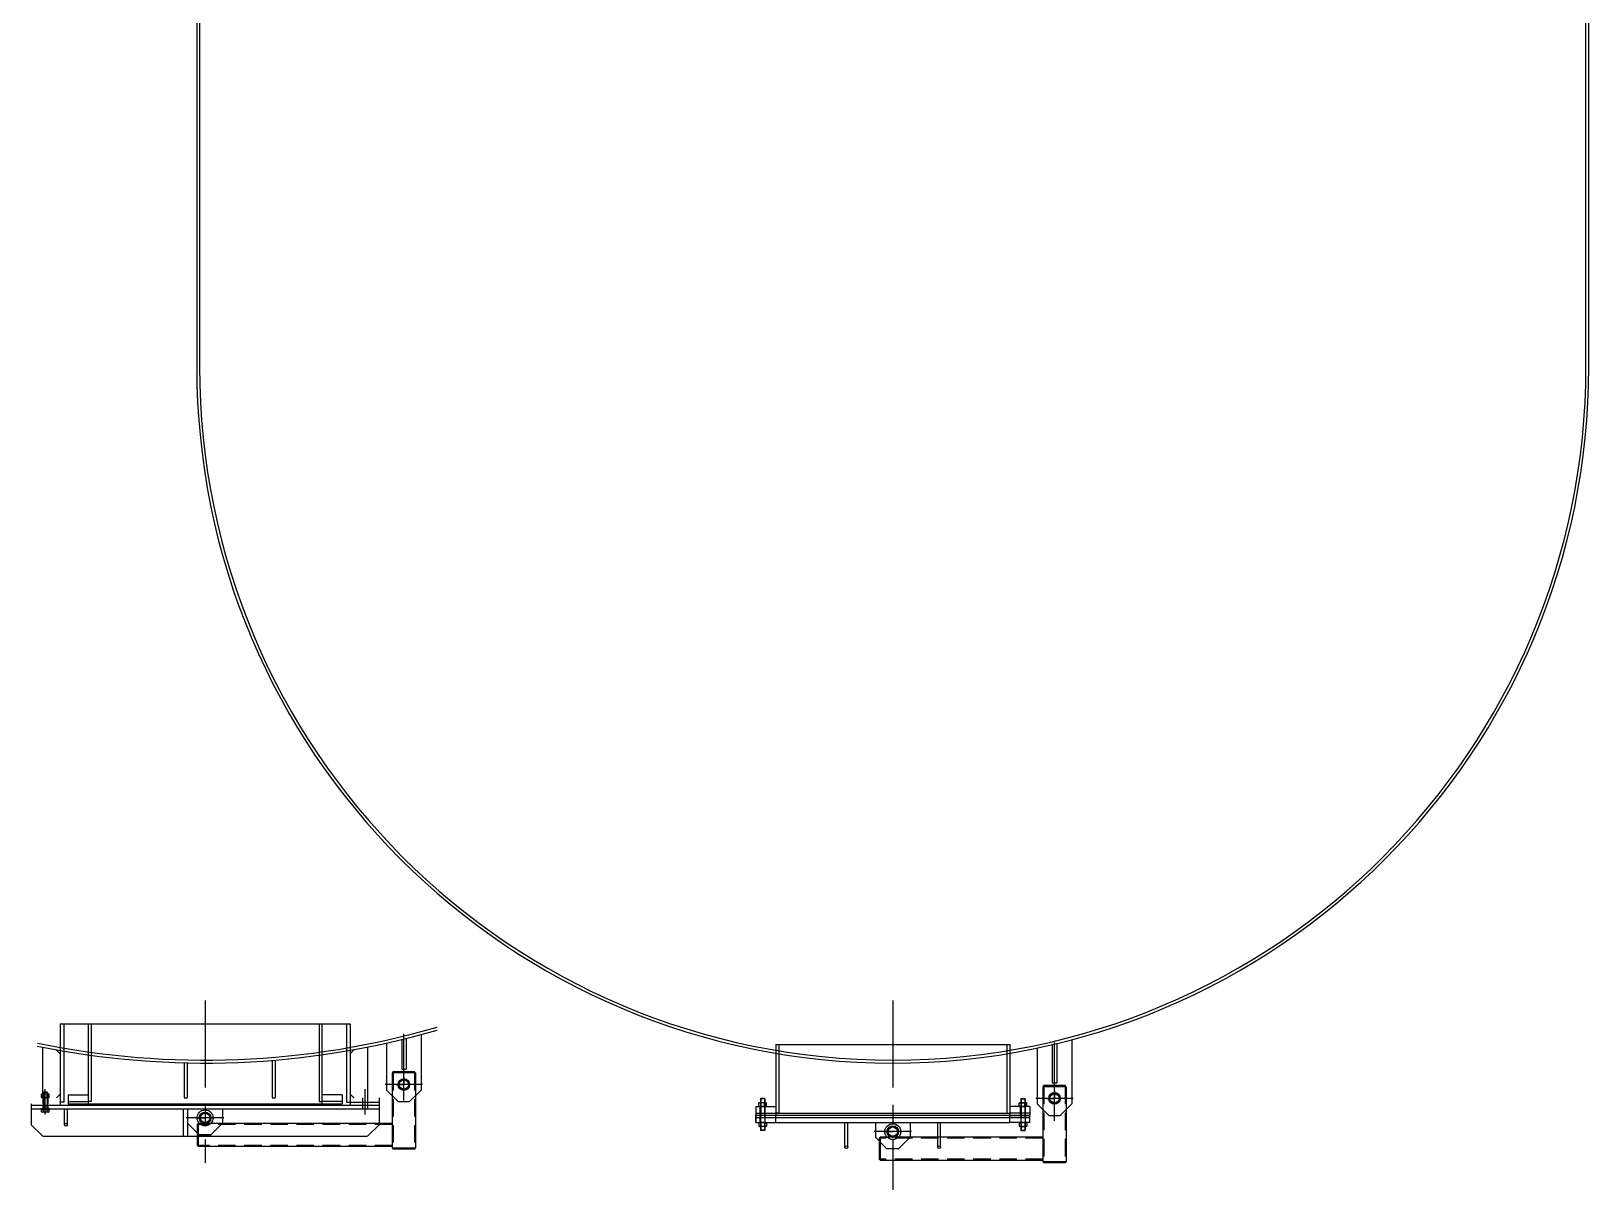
# Model space of a CAD drawing. Extents: x -1889 to 6398, y -470 to 1122.
# Drawn here: x -550.2 to -281.6, y 416.8 to 615.1 of the extents above; entities that cross this region are included whole.
import ezdxf

# ---------------------------------------------------------------- set-up
doc = ezdxf.new("R2010")
doc.units = 0
doc.header["$LTSCALE"] = 12
doc.header["$MEASUREMENT"] = 0
doc.linetypes.add('CENTER', pattern=[2, 1.25, -0.25, 0.25, -0.25])
doc.linetypes.add('HIDDEN', pattern=[0.375, 0.25, -0.125])
for name, color, linetype in [('11-2 PIPE', 7, 'CONTINUOUS'), ('3-4-10NC-HHBOLT', 32, 'CONTINUOUS'), ('3-4-10NC-HHNUT', 32, 'CONTINUOUS'), ('ARM', 3, 'CONTINUOUS'), ('CENTER', 6, 'CENTER'), ('COVER', 3, 'CONTINUOUS'), ('EXTERNALS', 3, 'CONTINUOUS'), ('FLG', 2, 'CONTINUOUS'), ('GASKET', 1, 'CONTINUOUS'), ('HANDLE', 2, 'CONTINUOUS'), ('muoto', 4, 'CONTINUOUS'), ('NECK', 242, 'CONTINUOUS'), ('PIVOT', 30, 'CONTINUOUS'), ('ROOF', 140, 'CONTINUOUS'), ('SHELL', 40, 'CONTINUOUS'), ('STIFFENER', 2, 'CONTINUOUS'), ('WASHER', 7, 'CONTINUOUS')]:
    doc.layers.add(name, color=color, linetype=linetype)

# ---------------------------------------------------------------- blocks, each defined once
blk = doc.blocks.new('A$Ccf04fb3b')
at = {"layer": 'COVER'}
for p, q in [((-22.88, 0), (-22.88, 1.25)), ((-22, 0), (-22, 1.25))]:
    blk.add_line(p, q, dxfattribs=at)
at = {"layer": 'FLG'}
for p, q in [((-23.62, 0), (-23.62, 1.25)), ((-23.62, 0.87), (-20.16, 0.87)), ((-23.62, 0), (-20.16, 0)), ((-20.16, 0), (-20.16, 1.25)), ((-20.16, 0), (20.16, 0)), ((20.16, 0), (20.16, 1.25)), ((23.62, 0.87), (20.16, 0.87)), ((23.62, 0), (20.16, 0)), ((23.62, 0), (23.62, 1.25))]:
    blk.add_line(p, q, dxfattribs=at)
at = {"layer": 'muoto'}
for p, q in [((-23.62, 1.25), (23.62, 1.25)), ((-23.62, 0.87), (23.62, 0.87))]:
    blk.add_line(p, q, dxfattribs=at)

msp = doc.modelspace()

# ---------------------------------------------------------------- linework, layer by layer
at = {"layer": '11-2 PIPE'}
for centre, radius in [((-485.93902, 433.59322), 0.95), ((-485.93902, 433.59322), 0.805), ((-373.76593, 431.22197), 0.95), ((-373.76593, 431.22197), 0.805), ((-520.21162, 427.85302), 0.95), ((-520.21162, 427.85302), 0.805), ((-401.6429, 425.48177), 0.95), ((-401.6429, 425.48177), 0.805)]:
    msp.add_circle(centre, radius, dxfattribs=at)
at = {"layer": '3-4-10NC-HHBOLT'}
for p, q in [((-548.07379, 432.30164), (-548.13334, 432.24209)), ((-547.38334, 432.24209), (-548.13334, 432.24209)), ((-548.13334, 432.24209), (-548.13334, 429.30164)), ((-547.44289, 432.30164), (-548.07379, 432.30164)), ((-547.44289, 432.30164), (-547.38334, 432.24209)), ((-547.38334, 432.24209), (-547.38334, 429.30164)), ((-424.39607, 431.18036), (-424.45562, 431.12081)), ((-423.70562, 431.12081), (-424.45562, 431.12081)), ((-424.45562, 431.12081), (-424.45562, 425.73997)), ((-423.76517, 431.18036), (-424.39607, 431.18036)), ((-423.76517, 431.18036), (-423.70562, 431.12081)), ((-423.70562, 431.12081), (-423.70562, 425.73997)), ((-379.52063, 431.18036), (-379.58018, 431.12081)), ((-379.58018, 431.12081), (-378.83018, 431.12081)), ((-379.58018, 431.12081), (-379.58018, 425.73997)), ((-379.52063, 431.18036), (-378.88973, 431.18036)), ((-378.88973, 431.18036), (-378.83018, 431.12081)), ((-378.83018, 431.12081), (-378.83018, 425.73997)), ((-546.97864, 429.42664), (-548.53804, 429.42664)), ((-548.53804, 429.42664), (-548.53804, 429.30164)), ((-548.53804, 429.30164), (-546.97864, 429.30164)), ((-547.10882, 429.30167), (-548.40786, 429.30167)), ((-548.40786, 428.86891), (-548.40786, 429.30167)), ((-548.32084, 428.81867), (-548.40786, 428.86891)), ((-547.19584, 428.81867), (-548.32084, 428.81867)), ((-547.38334, 429.67667), (-548.13334, 429.67667)), ((-548.0831, 428.86891), (-548.0831, 429.30167)), ((-547.43358, 428.86891), (-547.43358, 429.30167)), ((-547.19584, 428.81867), (-547.10882, 428.86891)), ((-547.10882, 428.86891), (-547.10882, 429.30167)), ((-546.97864, 429.30164), (-546.97864, 429.42664)), ((-423.70562, 425.73997), (-424.45562, 425.73997)), ((-424.39607, 425.68042), (-424.45562, 425.73997)), ((-423.76517, 425.68042), (-424.39607, 425.68042)), ((-423.76517, 425.68042), (-423.70562, 425.73997)), ((-379.58018, 425.73997), (-378.83018, 425.73997)), ((-379.52063, 425.68042), (-379.58018, 425.73997)), ((-379.52063, 425.68042), (-378.88973, 425.68042)), ((-378.88973, 425.68042), (-378.83018, 425.73997))]:
    msp.add_line(p, q, dxfattribs=at)
at = {"layer": '3-4-10NC-HHBOLT', "linetype": 'HIDDEN'}
for p, q in [((-548.07379, 432.24209), (-548.07379, 429.67667)), ((-547.44289, 432.24209), (-547.44289, 429.67667)), ((-424.39607, 431.12081), (-424.39607, 425.73997)), ((-423.76517, 431.12081), (-423.76517, 425.73997)), ((-379.52063, 431.12081), (-379.52063, 425.73997)), ((-378.88973, 431.12081), (-378.88973, 425.73997))]:
    msp.add_line(p, q, dxfattribs=at)
at = {"layer": '3-4-10NC-HHBOLT'}
for centre, radius, start, end in [((-548.24548, 429.1062), 0.28753, 235.6157525, 304.3842475), ((-547.75834, 429.89343), 1.07476, 252.4120462, 287.5879538), ((-547.2712, 429.1062), 0.28753, 235.6157525, 304.3842475)]:
    msp.add_arc(centre, radius, start, end, dxfattribs=at)
at = {"layer": '3-4-10NC-HHNUT'}
for p, q in [((-548.40786, 431.91643), (-548.32084, 431.96667)), ((-548.40786, 431.35191), (-548.40786, 431.91643)), ((-548.40786, 431.35191), (-548.32084, 431.30167)), ((-547.19584, 431.96667), (-548.32084, 431.96667)), ((-547.19584, 431.30167), (-548.32084, 431.30167)), ((-548.0831, 431.35191), (-548.0831, 431.91643)), ((-547.43358, 431.35191), (-547.43358, 431.91643)), ((-547.10882, 431.91643), (-547.19584, 431.96667)), ((-547.10882, 431.35191), (-547.19584, 431.30167)), ((-547.10882, 431.35191), (-547.10882, 431.91643)), ((-424.73014, 430.42015), (-424.64312, 430.47039)), ((-424.73014, 429.85563), (-424.73014, 430.42015)), ((-424.73014, 429.85563), (-424.64312, 429.80539)), ((-423.51812, 430.47039), (-424.64312, 430.47039)), ((-423.51812, 429.80539), (-424.64312, 429.80539)), ((-424.40538, 429.85563), (-424.40538, 430.42015)), ((-423.75586, 429.85563), (-423.75586, 430.42015)), ((-423.43111, 430.42015), (-423.51812, 430.47039)), ((-423.43111, 429.85563), (-423.51812, 429.80539)), ((-423.43111, 429.85563), (-423.43111, 430.42015)), ((-379.8547, 430.42015), (-379.76768, 430.47039)), ((-379.8547, 429.85563), (-379.8547, 430.42015)), ((-379.8547, 429.85563), (-379.76768, 429.80539)), ((-379.76768, 430.47039), (-378.64268, 430.47039)), ((-379.76768, 429.80539), (-378.64268, 429.80539)), ((-379.52994, 429.85563), (-379.52994, 430.42015)), ((-378.88042, 429.85563), (-378.88042, 430.42015)), ((-378.55566, 430.42015), (-378.64268, 430.47039)), ((-378.55566, 429.85563), (-378.64268, 429.80539)), ((-378.55566, 429.85563), (-378.55566, 430.42015)), ((-424.73014, 427.00515), (-424.64312, 427.05539)), ((-424.73014, 427.00515), (-424.73014, 426.44063)), ((-423.51812, 427.05539), (-424.64312, 427.05539)), ((-424.40538, 427.00515), (-424.40538, 426.44063)), ((-423.75586, 427.00515), (-423.75586, 426.44063)), ((-423.43111, 427.00515), (-423.51812, 427.05539)), ((-423.43111, 427.00515), (-423.43111, 426.44063)), ((-379.8547, 427.00515), (-379.76768, 427.05539)), ((-379.8547, 427.00515), (-379.8547, 426.44063)), ((-379.76768, 427.05539), (-378.64268, 427.05539)), ((-379.52994, 427.00515), (-379.52994, 426.44063)), ((-378.88042, 427.00515), (-378.88042, 426.44063)), ((-378.55566, 427.00515), (-378.64268, 427.05539)), ((-378.55566, 427.00515), (-378.55566, 426.44063)), ((-424.73014, 426.44063), (-424.64312, 426.39039)), ((-423.51812, 426.39039), (-424.64312, 426.39039)), ((-423.43111, 426.44063), (-423.51812, 426.39039)), ((-379.8547, 426.44063), (-379.76768, 426.39039)), ((-379.76768, 426.39039), (-378.64268, 426.39039)), ((-378.55566, 426.44063), (-378.64268, 426.39039))]:
    msp.add_line(p, q, dxfattribs=at)
for centre, radius, start, end in [((-548.24548, 431.67914), 0.28753, 55.6157525, 124.3842475), ((-548.24548, 431.5892), 0.28753, 235.6157525, 304.3842475), ((-547.75834, 430.89191), 1.07476, 72.4120462, 107.5879538), ((-547.75834, 432.37643), 1.07476, 252.4120462, 287.5879538), ((-547.2712, 431.67914), 0.28753, 55.6157525, 124.3842475), ((-547.2712, 431.5892), 0.28753, 235.6157525, 304.3842475), ((-424.56776, 430.18286), 0.28753, 55.6157525, 124.3842475), ((-424.56776, 430.09292), 0.28753, 235.6157525, 304.3842475), ((-424.08062, 429.39563), 1.07476, 72.4120462, 107.5879538), ((-424.08062, 430.88015), 1.07476, 252.4120462, 287.5879538), ((-423.59349, 430.18286), 0.28753, 55.6157525, 124.3842475), ((-423.59349, 430.09292), 0.28753, 235.6157525, 304.3842475), ((-379.69232, 430.18286), 0.28753, 55.6157525, 124.3842475), ((-379.69232, 430.09292), 0.28753, 235.6157525, 304.3842475), ((-379.20518, 429.39563), 1.07476, 72.4120462, 107.5879538), ((-379.20518, 430.88015), 1.07476, 252.4120462, 287.5879538), ((-378.71804, 430.18286), 0.28753, 55.6157525, 124.3842475), ((-378.71804, 430.09292), 0.28753, 235.6157525, 304.3842475), ((-424.56776, 426.76786), 0.28753, 55.6157525, 124.3842475), ((-424.08062, 425.98063), 1.07476, 72.4120462, 107.5879538), ((-423.59349, 426.76786), 0.28753, 55.6157525, 124.3842475), ((-379.69232, 426.76786), 0.28753, 55.6157525, 124.3842475), ((-379.20518, 425.98063), 1.07476, 72.4120462, 107.5879538), ((-378.71804, 426.76786), 0.28753, 55.6157525, 124.3842475), ((-424.56776, 426.67792), 0.28753, 235.6157525, 304.3842475), ((-424.08062, 427.46515), 1.07476, 252.4120462, 287.5879538), ((-423.59349, 426.67792), 0.28753, 235.6157525, 304.3842475), ((-379.69232, 426.67792), 0.28753, 235.6157525, 304.3842475), ((-379.20518, 427.46515), 1.07476, 252.4120462, 287.5879538), ((-378.71804, 426.67792), 0.28753, 235.6157525, 304.3842475)]:
    msp.add_arc(centre, radius, start, end, dxfattribs=at)
at = {"layer": 'ARM'}
for p, q in [((-483.93902, 435.59322), (-487.93902, 435.59322)), ((-483.93902, 435.59322), (-487.93902, 435.59322)), ((-487.93902, 435.59322), (-487.93902, 422.65302)), ((-487.81402, 435.59322), (-487.81402, 435.78072)), ((-484.06402, 435.78072), (-487.81402, 435.78072)), ((-487.81402, 435.59322), (-487.81402, 435.78072)), ((-484.06402, 435.78072), (-487.81402, 435.78072)), ((-484.06402, 435.59322), (-484.06402, 435.78072)), ((-484.06402, 435.59322), (-484.06402, 435.78072)), ((-483.93902, 435.59322), (-483.93902, 422.65302)), ((-371.76593, 433.22197), (-375.76593, 433.22197)), ((-371.76593, 433.22197), (-375.76593, 433.22197)), ((-375.76593, 433.22197), (-375.76593, 420.28177)), ((-375.64093, 433.22197), (-375.64093, 433.40947)), ((-371.89093, 433.40947), (-375.64093, 433.40947)), ((-375.64093, 433.22197), (-375.64093, 433.40947)), ((-371.89093, 433.40947), (-375.64093, 433.40947)), ((-371.89093, 433.22197), (-371.89093, 433.40947)), ((-371.89093, 433.22197), (-371.89093, 433.40947)), ((-371.76593, 433.22197), (-371.76593, 420.28177)), ((-521.38144, 426.77802), (-521.56894, 426.77802)), ((-521.56894, 426.77802), (-521.56894, 423.02802)), ((-487.93902, 426.90302), (-521.38144, 426.90302)), ((-521.38144, 426.90302), (-521.38144, 422.90302)), ((-403.81271, 424.40677), (-404.00021, 424.40677)), ((-403.81271, 424.40677), (-404.00021, 424.40677)), ((-404.00021, 424.40677), (-404.00021, 420.65677)), ((-375.76593, 424.53177), (-403.81271, 424.53177)), ((-403.81271, 424.53177), (-403.81271, 420.53177)), ((-521.38144, 423.02802), (-521.56894, 423.02802)), ((-487.93902, 422.90302), (-521.38144, 422.90302)), ((-483.93902, 422.65302), (-487.93902, 422.65302)), ((-487.81402, 422.65302), (-487.81402, 422.46552)), ((-487.81402, 422.65302), (-487.81402, 422.46552)), ((-484.06402, 422.46552), (-487.81402, 422.46552)), ((-484.06402, 422.46552), (-487.81402, 422.46552)), ((-484.06402, 422.65302), (-484.06402, 422.46552)), ((-484.06402, 422.65302), (-484.06402, 422.46552)), ((-403.81271, 420.65677), (-404.00021, 420.65677)), ((-375.76593, 420.53177), (-403.81271, 420.53177)), ((-371.76593, 420.28177), (-375.76593, 420.28177)), ((-375.64093, 420.28177), (-375.64093, 420.09427)), ((-375.64093, 420.28177), (-375.64093, 420.09427)), ((-371.89093, 420.09427), (-375.64093, 420.09427)), ((-371.89093, 420.09427), (-375.64093, 420.09427)), ((-371.89093, 420.28177), (-371.89093, 420.09427)), ((-371.89093, 420.28177), (-371.89093, 420.09427))]:
    msp.add_line(p, q, dxfattribs=at)
at = {"layer": 'ARM', "linetype": 'HIDDEN'}
for p, q in [((-487.75152, 435.59322), (-487.75152, 422.65302)), ((-484.12652, 435.59322), (-484.12652, 422.65302)), ((-375.57843, 433.22197), (-375.57843, 420.28177)), ((-371.95343, 433.22197), (-371.95343, 420.28177)), ((-487.93902, 426.71552), (-521.38144, 426.71552)), ((-375.76593, 424.34427), (-403.81271, 424.34427)), ((-487.93902, 423.09052), (-521.38144, 423.09052)), ((-375.76593, 420.71927), (-403.81271, 420.71927))]:
    msp.add_line(p, q, dxfattribs=at)
at = {"layer": 'CENTER'}
for p, q in [((-520.21162, 448.1063), (-520.21162, 420.1075)), ((-401.6429, 448.1063), (-401.6429, 382.90162)), ((-485.93902, 430.85322), (-485.93902, 442.35419)), ((-373.76593, 427.35986), (-373.76593, 440.85708)), ((-547.75834, 428.45566), (-547.75834, 432.80533)), ((-492.62363, 428.45566), (-492.62363, 432.80533)), ((-482.69902, 433.59322), (-489.17902, 433.59322)), ((-482.69902, 433.59322), (-489.17902, 433.59322)), ((-487.24387, 433.59322), (-485.93902, 433.59322)), ((-485.93902, 434.89808), (-485.93902, 433.59322)), ((-485.93902, 432.28837), (-485.93902, 433.59322)), ((-484.63416, 433.59322), (-485.93902, 433.59322)), ((-373.76593, 432.52682), (-373.76593, 431.22197)), ((-370.52593, 431.22197), (-377.00593, 431.22197)), ((-370.52593, 431.22197), (-377.00593, 431.22197)), ((-375.07078, 431.22197), (-373.76593, 431.22197)), ((-373.76593, 429.91712), (-373.76593, 431.22197)), ((-372.46108, 431.22197), (-373.76593, 431.22197)), ((-516.97162, 427.85302), (-523.45162, 427.85302)), ((-521.51648, 427.85302), (-520.21162, 427.85302)), ((-518.90677, 427.85302), (-520.21162, 427.85302)), ((-398.4029, 425.48177), (-404.8829, 425.48177)), ((-402.94775, 425.48177), (-401.6429, 425.48177)), ((-400.33805, 425.48177), (-401.6429, 425.48177))]:
    msp.add_line(p, q, dxfattribs=at)
at = {"layer": 'COVER'}
for p, q in [((-540.36787, 444.05164), (-500.05537, 444.05164)), ((-540.36787, 444.05164), (-540.36787, 430.67664)), ((-539.86787, 444.05164), (-539.86787, 430.67664)), ((-500.55537, 444.05164), (-500.55537, 430.67664)), ((-500.05537, 444.05164), (-500.05537, 431.80164)), ((-550.19098, 430.05164), (-490.19098, 430.05164)), ((-550.19098, 430.05164), (-550.19098, 429.42664)), ((-548.19584, 430.05167), (-548.19584, 429.42667)), ((-547.32084, 430.05167), (-547.32084, 429.42667)), ((-539.86787, 430.67664), (-540.36787, 430.67664)), ((-500.55537, 430.67664), (-500.05537, 430.67664)), ((-493.06113, 430.05167), (-493.06113, 429.42667)), ((-492.18613, 430.05167), (-492.18613, 429.42667)), ((-490.19098, 430.05164), (-490.19098, 429.42664)), ((-425.2679, 429.80539), (-425.2679, 427.05539)), ((-424.51812, 428.30539), (-424.51812, 429.80539)), ((-423.64312, 428.30539), (-423.64312, 429.80539)), ((-379.64268, 428.30539), (-379.64268, 429.80539)), ((-378.76768, 428.30539), (-378.76768, 429.80539)), ((-550.19098, 429.42664), (-490.19098, 429.42664))]:
    msp.add_line(p, q, dxfattribs=at)
at = {"layer": 'EXTERNALS'}
for p, q in [((-486.31402, 441.352), (-486.31402, 436.26178)), ((-485.56402, 441.53578), (-485.56402, 436.26178)), ((-374.14093, 440.49939), (-374.14093, 433.89053)), ((-373.39093, 440.67852), (-373.39093, 433.89053)), ((-548.23472, 440.05842), (-548.23472, 431.30164)), ((-545.19348, 438.91327), (-545.82479, 439.54458)), ((-508.63019, 437.77187), (-508.63019, 431.30164)), ((-508.13019, 437.81309), (-508.13019, 431.30164)), ((-495.18849, 438.91327), (-494.47842, 439.62334)), ((-492.18852, 440.05842), (-492.18852, 431.30164)), ((-523.78719, 437.34979), (-523.78719, 431.30164)), ((-523.28719, 437.33824), (-523.28719, 431.30164)), ((-486.31402, 436.26178), (-485.56402, 436.26178)), ((-374.14093, 433.89053), (-373.39093, 433.89053)), ((-545.19348, 431.92663), (-545.81847, 431.30164)), ((-523.78719, 431.30164), (-523.28719, 431.30164)), ((-508.63019, 431.30164), (-508.13019, 431.30164)), ((-495.18849, 431.92663), (-494.5635, 431.30164)), ((-550.19098, 429.42664), (-550.19098, 426.67664)), ((-490.19098, 429.42664), (-490.19098, 426.67664)), ((-548.19098, 424.67664), (-550.19098, 426.67664)), ((-548.19098, 424.67664), (-492.26382, 424.67664)), ((-492.19098, 424.67664), (-490.19098, 426.67664))]:
    msp.add_line(p, q, dxfattribs=at)
at = {"layer": 'FLG'}
for p, q in [((-548.19584, 431.30167), (-548.19584, 430.30167)), ((-547.32084, 431.30167), (-547.32084, 430.30167)), ((-545.19344, 431.30164), (-545.19344, 430.30164)), ((-543.83662, 431.80164), (-540.36787, 431.80164)), ((-543.83662, 431.80164), (-543.83662, 430.30164)), ((-543.83662, 430.67664), (-540.36787, 430.67664)), ((-543.83662, 430.30164), (-496.58662, 430.30164)), ((-540.36787, 431.80164), (-540.36787, 430.30164)), ((-496.58662, 431.80164), (-500.05537, 431.80164)), ((-500.05537, 431.80164), (-500.05537, 430.30164)), ((-496.58662, 430.67664), (-500.05537, 430.67664)), ((-496.58662, 431.80164), (-496.58662, 430.30164)), ((-495.18852, 431.30164), (-495.18852, 430.30164)), ((-495.18852, 430.55164), (-490.19098, 430.55164)), ((-493.06113, 431.30167), (-493.06113, 430.05167)), ((-492.18613, 431.30167), (-492.18613, 430.05167)), ((-490.19098, 431.30164), (-490.19098, 430.30164)), ((-425.2679, 429.80539), (-421.79915, 429.80539)), ((-425.2679, 429.80539), (-425.2679, 428.30539)), ((-421.79915, 429.80539), (-421.79915, 428.30539)), ((-378.0179, 429.80539), (-381.48665, 429.80539)), ((-381.48665, 429.80539), (-381.48665, 428.30539)), ((-378.0179, 429.80539), (-378.0179, 428.30539)), ((-425.2679, 428.68039), (-421.79915, 428.68039)), ((-378.0179, 428.68039), (-381.48665, 428.68039))]:
    msp.add_line(p, q, dxfattribs=at)
at = {"layer": 'GASKET'}
for p, q in [((-550.19098, 430.30164), (-550.19098, 430.05164)), ((-545.19344, 430.30164), (-545.19344, 430.05164)), ((-495.18852, 430.30164), (-495.18852, 430.05164)), ((-490.19098, 430.30164), (-490.19098, 430.05164))]:
    msp.add_line(p, q, dxfattribs=at)
at = {"layer": 'HANDLE'}
for p, q in [((-544.44098, 426.67664), (-544.44098, 429.42664)), ((-543.94098, 426.67664), (-543.94098, 429.42664)), ((-409.8929, 422.80539), (-409.8929, 427.05539)), ((-409.3929, 422.80539), (-409.3929, 427.05539)), ((-393.8929, 422.80539), (-393.8929, 427.05539)), ((-393.3929, 422.80539), (-393.3929, 427.05539))]:
    msp.add_line(p, q, dxfattribs=at)
for centre in [(-544.19098, 426.67664), (-409.6429, 422.80539), (-393.6429, 422.80539)]:
    msp.add_circle(centre, 0.25, dxfattribs=at)
at = {"layer": 'muoto'}
msp.add_line((-425.2679, 428.30539), (-378.0179, 428.30539), dxfattribs=at)
at = {"layer": 'NECK'}
for p, q in [((-545.19344, 444.05164), (-495.18852, 444.05164)), ((-545.19344, 444.05164), (-545.19344, 430.55164)), ((-544.56352, 444.02039), (-544.56352, 430.55164)), ((-495.81844, 444.02039), (-495.81844, 430.55164)), ((-495.18852, 444.05164), (-495.18852, 430.55164)), ((-421.79915, 440.51755), (-381.48665, 440.51755)), ((-421.79915, 440.51755), (-421.79915, 428.68039)), ((-421.29915, 440.51755), (-421.29915, 428.68039)), ((-381.98665, 440.51755), (-381.98665, 428.68039)), ((-381.48665, 440.51755), (-381.48665, 429.80539)), ((-544.56352, 430.55164), (-545.19344, 430.55164)), ((-495.81844, 430.55164), (-495.18852, 430.55164)), ((-421.29915, 428.68039), (-421.79915, 428.68039)), ((-421.79915, 428.68039), (-381.48665, 428.68039)), ((-381.98665, 428.68039), (-381.48665, 428.68039))]:
    msp.add_line(p, q, dxfattribs=at)
at = {"layer": 'PIVOT'}
for p, q in [((-488.93902, 440.74215), (-488.93902, 432.65572)), ((-482.93902, 442.21278), (-482.93902, 432.65572)), ((-370.76593, 441.34586), (-370.76593, 430.28447)), ((-376.76593, 439.9123), (-376.76593, 430.28447)), ((-488.93902, 432.65572), (-486.93902, 430.65572)), ((-482.93902, 432.65572), (-484.93902, 430.65572)), ((-486.93902, 430.65572), (-484.93902, 430.65572)), ((-376.76593, 430.28447), (-374.76593, 428.28447)), ((-370.76593, 430.28447), (-372.76593, 428.28447)), ((-523.21162, 429.42664), (-523.21162, 426.91552)), ((-523.21162, 429.42664), (-523.21162, 426.91552)), ((-517.21162, 429.42664), (-517.21162, 426.91552)), ((-517.21162, 429.42664), (-517.21162, 426.91552)), ((-404.6429, 427.05539), (-404.6429, 424.54427)), ((-398.6429, 427.05539), (-398.6429, 424.54427)), ((-374.76593, 428.28447), (-372.76593, 428.28447)), ((-523.21162, 426.91552), (-521.21162, 424.91552)), ((-519.21162, 424.91552), (-521.21162, 424.91552)), ((-521.21162, 424.91552), (-519.21162, 424.91552)), ((-517.21162, 426.91552), (-519.21162, 424.91552)), ((-404.6429, 424.54427), (-402.6429, 422.54427)), ((-398.6429, 424.54427), (-400.6429, 422.54427)), ((-400.6429, 422.54427), (-402.6429, 422.54427))]:
    msp.add_line(p, q, dxfattribs=at)
for centre in [(-485.93902, 433.59322), (-373.76593, 431.22197), (-520.21162, 427.85302), (-401.6429, 425.48177)]:
    msp.add_circle(centre, 1, dxfattribs=at)
at = {"layer": 'ROOF'}
msp.add_lwpolyline([(-282.1429, 821.30539, 1), (-521.1429, 821.30539), (-521.1429, 557.30539, 1), (-282.1429, 557.30539)], format="xyb", close=True, dxfattribs=at)
at = {"layer": 'SHELL'}
msp.add_lwpolyline([(-281.6429, 821.30539, 1), (-521.6429, 821.30539), (-521.6429, 557.30539, 1), (-281.6429, 557.30539)], format="xyb", close=True, dxfattribs=at)
for radius, start, end in [(143.5, 258.375868, 286.1819593), (144, 258.4154175, 286.1242371)]:
    msp.add_arc((-520.21162, 581.30539), radius, start, end, dxfattribs=at)
at = {"layer": 'STIFFENER'}
for p, q in [((-523.96162, 429.42664), (-523.96162, 424.67664)), ((-523.21162, 429.41552), (-523.21162, 424.67664)), ((-523.96162, 424.67664), (-523.21162, 424.67664))]:
    msp.add_line(p, q, dxfattribs=at)
at = {"layer": 'WASHER'}
for centre in [(-520.21162, 427.85302), (-401.6429, 425.48177)]:
    msp.add_circle(centre, 1.375, dxfattribs=at)

# ---------------------------------------------------------------- block references
at = {"layer": 'COVER'}
msp.add_blockref('A$Ccf04fb3b', (-401.6429, 427.05539), dxfattribs=at)

doc.saveas('drawing.dxf')
